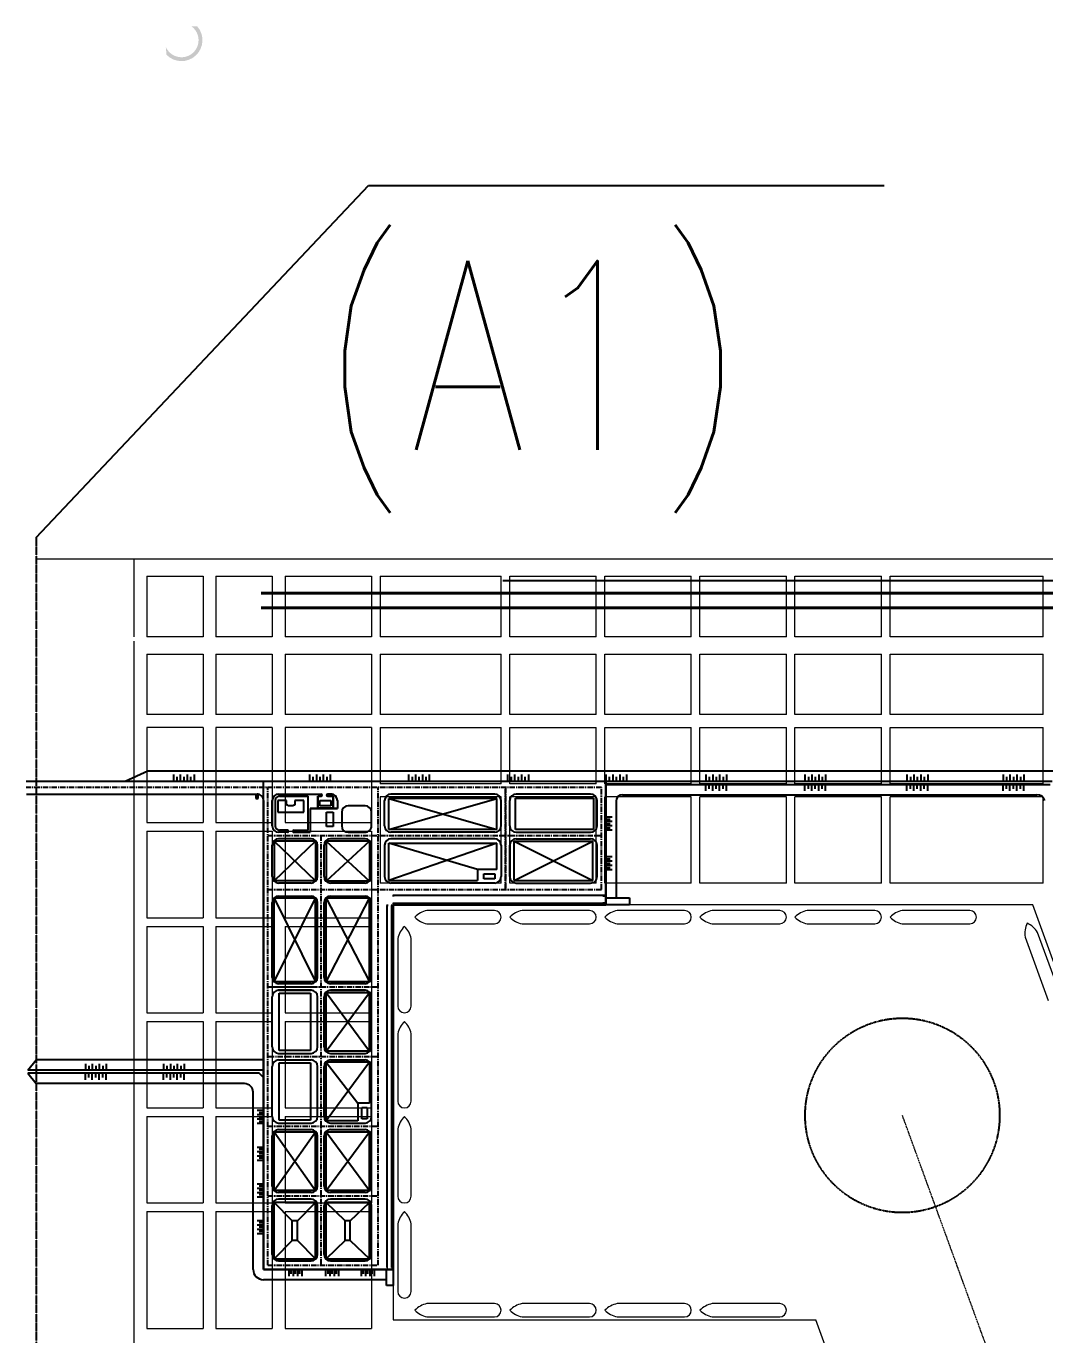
# Model space of a CAD drawing. Header units: millimetres. Extents: x 440090 to 511528, y 3875004 to 3899972.
# Drawn here: x 444337 to 446695, y 3896944 to 3899972 of the extents above; entities that cross this region are included whole.
import ezdxf

# ---------------------------------------------------------------- set-up
doc = ezdxf.new("R2010")
doc.units = ezdxf.units.MM
for name, pattern in [('CENTER', [2, 1.25, -0.25, 0.25, -0.25]), ('CENTER2', [28.575, 19.05, -3.175, 3.175, -3.175]), ('CONTINOUS', [2000000.0, 1000000.0, 1000000.0]), ('DASHDOT2', [0.5, 0.25, -0.125, 0, -0.125]), ('HIDDEN', [0.75, 0.5, -0.25])]:
    doc.linetypes.add(name, pattern=pattern)
for name, color, linetype in [('0-2014成品1-陆域', 4, 'Continuous'), ('00港界标注', 1, 'Continuous'), ('0_新建铁路', 5, 'Continuous'), ('0南区轮廓', 5, 'Continuous'), ('TK', 7, 'Continuous'), ('山钢投标_副本2', 4, 'Continuous'), ('工作层', 7, 'Continuous'), ('港界', 1, 'Continuous')]:
    doc.layers.add(name, color=color, linetype=linetype)
doc.layers.add('fa-钢厂作业区－考虑电厂', color=7, linetype='Continuous', lineweight=0)
doc.styles.add('R+HZ', font='romans1.shx', dxfattribs={"width": 0.8, "bigfont": 'hztxt.shx'})

msp = doc.modelspace()

# ---------------------------------------------------------------- hatches: boundary and pattern name
at = {"layer": 'TK', "linetype": 'Continuous', "ltscale": 5}
msp.add_hatch(color=6, dxfattribs=at).paths.add_polyline_path([(444732.957, 3899971.484), (444719.665, 3899971.52), (444719.438, 3899971.52, -1.32996902), (444660.428, 3899923.823), (444662.106, 3899905.292, 0.97890175)])

# ---------------------------------------------------------------- linework, layer by layer
at = {"layer": '0-2014成品1-陆域'}
for p, q in [((444337.324, 3898225.011), (446711.595, 3898225.011)), ((445678.632, 3897939.011), (445678.632, 3898225.011)), ((444338.032, 3898194.998), (444871.632, 3898195.011)), ((445678.632, 3898217.511), (446706.876, 3898217.511)), ((444886.632, 3898180.011), (444886.632, 3897095.011)), ((445186.632, 3897095.011), (445186.632, 3897939.011)), ((445186.632, 3897939.011), (445678.632, 3897939.011)), ((444886.632, 3897556.091), (444341.505, 3897556.091)), ((444474.384, 3897571.091), (444474.384, 3897556.091)), ((444482.384, 3897566.091), (444482.384, 3897556.091)), ((444490.384, 3897571.091), (444490.384, 3897556.091)), ((444498.384, 3897566.091), (444498.384, 3897556.091)), ((444506.384, 3897571.091), (444506.384, 3897556.091)), ((444514.384, 3897566.091), (444514.384, 3897556.091)), ((444522.383, 3897571.091), (444522.384, 3897556.091)), ((444655.132, 3897571.091), (444655.132, 3897556.091)), ((444663.132, 3897566.091), (444663.132, 3897556.091)), ((444671.132, 3897571.091), (444671.132, 3897556.091)), ((444679.132, 3897566.091), (444679.132, 3897556.091)), ((444687.132, 3897571.091), (444687.132, 3897556.091)), ((444695.132, 3897566.091), (444695.132, 3897556.091)), ((444703.131, 3897571.091), (444703.132, 3897556.091)), ((444876.632, 3897549.091), (444341.505, 3897549.091)), ((444474.384, 3897534.091), (444474.384, 3897549.091)), ((444482.384, 3897539.091), (444482.384, 3897549.091)), ((444490.384, 3897534.091), (444490.384, 3897549.091)), ((444498.384, 3897539.091), (444498.384, 3897549.091)), ((444506.384, 3897534.091), (444506.384, 3897549.091)), ((444514.384, 3897539.091), (444514.384, 3897549.091)), ((444522.383, 3897534.091), (444522.384, 3897549.091)), ((444655.132, 3897534.091), (444655.132, 3897549.091)), ((444663.132, 3897539.091), (444663.132, 3897549.091)), ((444671.132, 3897534.091), (444671.132, 3897549.091)), ((444679.132, 3897539.091), (444679.132, 3897549.091)), ((444687.132, 3897534.091), (444687.132, 3897549.091)), ((444695.132, 3897539.091), (444695.132, 3897549.091)), ((444703.131, 3897534.091), (444703.132, 3897549.091)), ((444886.632, 3897539.091), (444876.632, 3897549.091)), ((444886.632, 3897095.011), (445186.632, 3897095.011))]:
    msp.add_line(p, q, dxfattribs=at)
at = {"layer": '0-2014成品1-陆域', "color": 0}
for p, q in [((444566.413, 3898225.011), (444618.656, 3898248.92)), ((444618.656, 3898248.92), (446714.382, 3898249.014)), ((445717.558, 3898193.493), (446676.055, 3898193.512)), ((445702.559, 3898178.493), (445702.559, 3897955.161)), ((444862.669, 3897095.434), (444862.651, 3897505.081)), ((445170.882, 3897071.435), (444886.669, 3897071.435))]:
    msp.add_line(p, q, dxfattribs=at)
at = {"layer": '0-2014成品1-陆域', "color": 8}
for p, q in [((444677.98, 3898239.928), (444677.98, 3898224.928)), ((444685.98, 3898234.928), (444685.98, 3898224.928)), ((444693.98, 3898239.928), (444693.98, 3898224.928)), ((444701.98, 3898234.928), (444701.98, 3898224.928)), ((444709.98, 3898239.928), (444709.98, 3898224.928)), ((444717.98, 3898234.928), (444717.98, 3898224.928)), ((444725.98, 3898239.928), (444725.98, 3898224.928)), ((444886.632, 3898224.932), (445678.632, 3898225.011)), ((444886.632, 3897095.011), (444886.632, 3898224.932)), ((444992.969, 3898239.95), (444992.969, 3898224.95)), ((445000.969, 3898234.95), (445000.969, 3898224.95)), ((445008.969, 3898239.95), (445008.969, 3898224.95)), ((445016.969, 3898234.95), (445016.969, 3898224.95)), ((445024.969, 3898239.95), (445024.969, 3898224.95)), ((445032.969, 3898234.95), (445032.969, 3898224.95)), ((445040.969, 3898239.95), (445040.969, 3898224.95)), ((445222.289, 3898240.01), (445222.289, 3898225.01)), ((445230.289, 3898235.01), (445230.289, 3898225.01)), ((445238.289, 3898240.01), (445238.289, 3898225.01)), ((445246.289, 3898235.01), (445246.289, 3898225.01)), ((445254.289, 3898240.01), (445254.289, 3898225.01)), ((445262.289, 3898235.01), (445262.289, 3898225.01)), ((445270.288, 3898240.01), (445270.289, 3898225.01)), ((445451.608, 3898240.01), (445451.608, 3898225.01)), ((445459.608, 3898235.01), (445459.608, 3898225.01)), ((445467.608, 3898240.01), (445467.608, 3898225.01)), ((445475.608, 3898235.01), (445475.608, 3898225.01)), ((445483.608, 3898240.01), (445483.608, 3898225.01)), ((445491.608, 3898235.01), (445491.608, 3898225.01)), ((445499.607, 3898240.01), (445499.608, 3898225.01)), ((445678.632, 3898225.011), (445678.632, 3897939.011)), ((445678.927, 3898239.979), (445678.927, 3898224.979)), ((445686.927, 3898234.979), (445686.927, 3898224.979)), ((445694.927, 3898239.979), (445694.927, 3898224.979)), ((445702.927, 3898234.979), (445702.927, 3898224.979)), ((445710.927, 3898239.979), (445710.927, 3898224.979)), ((445718.927, 3898234.979), (445718.927, 3898224.979)), ((445726.927, 3898239.979), (445726.927, 3898224.979)), ((445910.247, 3898240.009), (445910.247, 3898225.009)), ((445918.247, 3898235.009), (445918.247, 3898225.009)), ((445926.247, 3898240.009), (445926.247, 3898225.009)), ((445934.247, 3898235.009), (445934.247, 3898225.009)), ((445942.247, 3898240.009), (445942.247, 3898225.009)), ((445950.247, 3898235.009), (445950.247, 3898225.009)), ((445958.246, 3898240.009), (445958.247, 3898225.009)), ((446139.566, 3898240.01), (446139.566, 3898225.01)), ((446147.566, 3898235.01), (446147.566, 3898225.01)), ((446155.566, 3898240.01), (446155.566, 3898225.01)), ((446163.566, 3898235.01), (446163.566, 3898225.01)), ((446171.566, 3898240.01), (446171.566, 3898225.01)), ((446179.566, 3898235.01), (446179.566, 3898225.01)), ((446187.565, 3898240.01), (446187.566, 3898225.01)), ((446375.743, 3898240.01), (446375.743, 3898225.01)), ((446383.743, 3898235.01), (446383.743, 3898225.01)), ((446391.743, 3898240.01), (446391.743, 3898225.01)), ((446399.743, 3898235.01), (446399.743, 3898225.01)), ((446407.743, 3898240.01), (446407.743, 3898225.01)), ((446415.743, 3898235.01), (446415.743, 3898225.01)), ((446423.742, 3898240.01), (446423.743, 3898225.01)), ((446598.204, 3898240.011), (446598.204, 3898225.011)), ((446606.204, 3898235.011), (446606.204, 3898225.011)), ((446614.204, 3898240.011), (446614.204, 3898225.011)), ((446622.204, 3898235.011), (446622.204, 3898225.011)), ((446630.204, 3898240.011), (446630.204, 3898225.011)), ((446638.204, 3898235.011), (446638.204, 3898225.011)), ((446646.204, 3898240.011), (446646.204, 3898225.011)), ((445910.247, 3898202.527), (445910.247, 3898217.527)), ((445918.247, 3898207.527), (445918.247, 3898217.527)), ((445926.247, 3898202.527), (445926.247, 3898217.527)), ((445934.247, 3898207.527), (445934.247, 3898217.527)), ((445942.247, 3898202.527), (445942.247, 3898217.527)), ((445950.247, 3898207.527), (445950.247, 3898217.527)), ((445958.246, 3898202.527), (445958.247, 3898217.527)), ((446139.566, 3898202.527), (446139.566, 3898217.527)), ((446147.566, 3898207.527), (446147.566, 3898217.527)), ((446155.566, 3898202.527), (446155.566, 3898217.527)), ((446163.566, 3898207.527), (446163.566, 3898217.527)), ((446171.566, 3898202.527), (446171.566, 3898217.527)), ((446179.566, 3898207.527), (446179.566, 3898217.527)), ((446187.565, 3898202.527), (446187.566, 3898217.527)), ((446375.743, 3898202.517), (446375.743, 3898217.517)), ((446383.743, 3898207.517), (446383.743, 3898217.517)), ((446391.743, 3898202.517), (446391.743, 3898217.517)), ((446399.743, 3898207.517), (446399.743, 3898217.517)), ((446407.743, 3898202.517), (446407.743, 3898217.517)), ((446415.743, 3898207.517), (446415.743, 3898217.517)), ((446423.742, 3898202.517), (446423.743, 3898217.517)), ((446598.204, 3898202.527), (446598.204, 3898217.527)), ((446606.204, 3898207.527), (446606.204, 3898217.527)), ((446614.204, 3898202.527), (446614.204, 3898217.527)), ((446622.204, 3898207.527), (446622.204, 3898217.527)), ((446630.204, 3898202.527), (446630.204, 3898217.527)), ((446638.204, 3898207.527), (446638.204, 3898217.527)), ((446646.204, 3898202.527), (446646.204, 3898217.527)), ((445693.559, 3898141.316), (445678.559, 3898141.316)), ((445688.559, 3898136.316), (445678.559, 3898136.316)), ((445693.559, 3898131.316), (445678.559, 3898131.316)), ((445688.56, 3898126.316), (445678.56, 3898126.316)), ((445693.56, 3898121.316), (445678.56, 3898121.316)), ((445688.56, 3898116.316), (445678.56, 3898116.316)), ((445693.56, 3898111.316), (445678.56, 3898111.316)), ((445693.563, 3898049.493), (445678.563, 3898049.493)), ((445688.563, 3898044.493), (445678.563, 3898044.493)), ((445693.563, 3898039.493), (445678.563, 3898039.493)), ((445688.564, 3898034.493), (445678.564, 3898034.493)), ((445693.564, 3898029.493), (445678.564, 3898029.493)), ((445688.564, 3898024.493), (445678.564, 3898024.493)), ((445693.564, 3898019.493), (445678.564, 3898019.493)), ((445678.632, 3897939.011), (445186.632, 3897939.011)), ((445186.632, 3897939.011), (445186.632, 3897095.011)), ((444871.654, 3897463.409), (444886.654, 3897463.409)), ((444871.654, 3897453.409), (444886.654, 3897453.409)), ((444871.654, 3897443.409), (444886.654, 3897443.409)), ((444871.654, 3897433.409), (444886.654, 3897433.409)), ((444876.654, 3897458.409), (444886.654, 3897458.409)), ((444876.654, 3897448.409), (444886.654, 3897448.409)), ((444876.654, 3897438.409), (444886.654, 3897438.409)), ((444871.643, 3897378.452), (444886.643, 3897378.452)), ((444876.643, 3897373.452), (444886.643, 3897373.452)), ((444871.643, 3897368.452), (444886.643, 3897368.452)), ((444871.643, 3897358.452), (444886.643, 3897358.452)), ((444871.643, 3897348.452), (444886.643, 3897348.452)), ((444876.643, 3897363.452), (444886.643, 3897363.452)), ((444876.643, 3897353.452), (444886.643, 3897353.452)), ((444871.661, 3897293.495), (444886.661, 3897293.495)), ((444871.661, 3897283.495), (444886.661, 3897283.495)), ((444876.661, 3897288.495), (444886.661, 3897288.495)), ((444871.661, 3897273.495), (444886.661, 3897273.495)), ((444871.661, 3897263.495), (444886.661, 3897263.495)), ((444876.661, 3897278.495), (444886.661, 3897278.495)), ((444876.661, 3897268.495), (444886.661, 3897268.495)), ((444871.665, 3897208.538), (444886.665, 3897208.538)), ((444871.665, 3897198.538), (444886.665, 3897198.538)), ((444876.665, 3897203.538), (444886.665, 3897203.538)), ((444876.665, 3897193.538), (444886.665, 3897193.538)), ((444871.665, 3897188.538), (444886.665, 3897188.538)), ((444871.665, 3897178.538), (444886.665, 3897178.538)), ((444876.665, 3897183.538), (444886.665, 3897183.538)), ((445186.632, 3897095.011), (444886.632, 3897095.011)), ((444945.922, 3897079.931), (444945.922, 3897094.931)), ((444950.922, 3897084.931), (444950.922, 3897094.931)), ((444955.922, 3897079.931), (444955.922, 3897094.931)), ((444960.922, 3897084.931), (444960.922, 3897094.931)), ((444965.922, 3897079.931), (444965.922, 3897094.931)), ((444970.922, 3897084.931), (444970.922, 3897094.931)), ((444975.922, 3897079.931), (444975.922, 3897094.931)), ((445030.879, 3897079.931), (445030.879, 3897094.931)), ((445035.879, 3897084.931), (445035.879, 3897094.931)), ((445040.879, 3897079.931), (445040.879, 3897094.931)), ((445045.879, 3897084.931), (445045.879, 3897094.931)), ((445050.879, 3897079.931), (445050.879, 3897094.931)), ((445055.879, 3897084.931), (445055.879, 3897094.931)), ((445060.879, 3897079.931), (445060.879, 3897094.931)), ((445113.356, 3897079.931), (445113.356, 3897094.931)), ((445118.356, 3897084.931), (445118.356, 3897094.931)), ((445123.356, 3897079.931), (445123.356, 3897094.931)), ((445128.356, 3897084.931), (445128.356, 3897094.931)), ((445133.356, 3897079.931), (445133.356, 3897094.931)), ((445138.356, 3897084.931), (445138.356, 3897094.931)), ((445143.356, 3897079.931), (445143.356, 3897094.931))]:
    msp.add_line(p, q, dxfattribs=at)
at = {"layer": '0-2014成品1-陆域', "color": 0, "linetype": 'CENTER', "ltscale": 10}
for p, q in [((445668.632, 3898210.013), (444337.324, 3898209.961)), ((444896.632, 3897105.011), (444896.632, 3898210.011)), ((445151.632, 3897105.011), (445151.632, 3898209.992)), ((445446.632, 3897973.946), (445446.632, 3898210.011)), ((445446.632, 3898210.004), (445446.632, 3897974.011)), ((445668.632, 3897973.945), (445668.632, 3898210.011)), ((444896.632, 3898099.011), (445668.632, 3898099.011)), ((445019.132, 3898099.011), (445019.132, 3897105.011)), ((444896.632, 3897974.011), (445668.632, 3897974.011)), ((445151.632, 3897748.511), (444896.632, 3897748.511)), ((445151.632, 3897587.511), (444896.632, 3897587.511)), ((444896.632, 3897426.511), (445151.632, 3897426.511)), ((444896.632, 3897265.511), (445151.632, 3897265.511)), ((444896.632, 3897105.011), (445151.632, 3897105.011))]:
    msp.add_line(p, q, dxfattribs=at)
at = {"layer": '0-2014成品1-陆域', "linetype": 'Continuous', "ltscale": 5}
for p, q in [((444874.632, 3898192.932), (444868.632, 3898192.932)), ((444868.632, 3898192.932), (444868.632, 3898184.932)), ((444874.632, 3898184.932), (444874.632, 3898192.932)), ((444868.632, 3898184.932), (444874.632, 3898184.932)), ((444919.632, 3898180.011), (444919.632, 3898153.011)), ((444940.032, 3898180.011), (444919.632, 3898180.011)), ((444940.032, 3898169.711), (444940.032, 3898180.011)), ((444943.262, 3898169.711), (444940.032, 3898169.711)), ((444943.262, 3898168.011), (444943.262, 3898169.711)), ((444956.002, 3898168.011), (444943.262, 3898168.011)), ((444959.232, 3898169.711), (444956.002, 3898169.711)), ((444956.002, 3898169.711), (444956.002, 3898168.011)), ((444979.632, 3898180.011), (444959.232, 3898180.011)), ((444959.232, 3898180.011), (444959.232, 3898169.711)), ((444979.632, 3898153.011), (444979.632, 3898180.011)), ((445017.041, 3898180.011), (445042.641, 3898180.011)), ((445017.041, 3898167.911), (445017.041, 3898180.011)), ((445042.641, 3898167.911), (445017.041, 3898167.911)), ((445042.641, 3898180.011), (445042.641, 3898167.911)), ((445469.83, 3898185.551), (445650.43, 3898185.551)), ((445469.83, 3898112.951), (445469.83, 3898185.551)), ((445650.43, 3898185.551), (445650.43, 3898112.951)), ((444919.632, 3898153.011), (444979.632, 3898153.011)), ((445032.141, 3898120.027), (445032.141, 3898153.527)), ((445032.141, 3898153.527), (445047.641, 3898153.527)), ((445047.641, 3898153.527), (445047.641, 3898120.027)), ((445047.641, 3898120.027), (445032.141, 3898120.027)), ((445650.43, 3898112.951), (445469.83, 3898112.951)), ((445396.232, 3898010.85), (445421.632, 3898010.85)), ((445396.232, 3897998.95), (445396.232, 3898010.85)), ((445421.632, 3898010.85), (445421.632, 3897998.95)), ((445421.632, 3897998.95), (445396.232, 3897998.95)), ((444923.132, 3897601.711), (444923.132, 3897734.311)), ((444923.132, 3897734.311), (444995.732, 3897734.311)), ((444995.732, 3897734.311), (444995.732, 3897601.711)), ((444995.732, 3897601.711), (444923.132, 3897601.711)), ((444923.132, 3897440.711), (444923.132, 3897573.311)), ((444923.132, 3897573.311), (444995.732, 3897573.311)), ((444995.732, 3897573.311), (444995.732, 3897440.711)), ((445114.532, 3897469.611), (445126.632, 3897469.611)), ((445114.532, 3897444.011), (445114.532, 3897469.611)), ((445126.632, 3897469.611), (445126.632, 3897444.011)), ((444995.732, 3897440.711), (444923.132, 3897440.711)), ((445126.632, 3897444.011), (445114.532, 3897444.011))]:
    msp.add_line(p, q, dxfattribs=at)
at = {"layer": '0-2014成品1-陆域', "color": 3, "linetype": 'Continuous', "ltscale": 5}
for p, q in [((444921.632, 3898195.011), (445020.141, 3898195.011)), ((444923.632, 3898190.011), (444989.632, 3898190.011)), ((444989.632, 3898111.51), (444989.632, 3898190.011)), ((445012.041, 3898190.011), (445020.141, 3898190.011)), ((445012.041, 3898163.527), (445012.041, 3898190.011)), ((445035.14, 3898195.011), (445042.641, 3898195.011)), ((445035.14, 3898190.011), (445047.641, 3898190.011)), ((445047.641, 3898190.011), (445047.641, 3898163.527)), ((444906.632, 3898180.011), (444906.632, 3898121.51)), ((444913.632, 3898180.011), (444913.632, 3898121.51)), ((444994.632, 3898161.527), (444994.632, 3898106.51)), ((444994.632, 3898161.527), (445057.641, 3898161.527)), ((445012.041, 3898163.527), (445047.641, 3898163.527)), ((445057.641, 3898180.011), (445057.641, 3898161.527)), ((444942.132, 3898106.511), (444921.632, 3898106.511)), ((444942.132, 3898111.511), (444923.632, 3898111.511)), ((444956.632, 3898106.511), (444994.632, 3898106.511)), ((444957.132, 3898111.511), (444989.632, 3898111.511))]:
    msp.add_line(p, q, dxfattribs=at)
at = {"layer": '0-2014成品1-陆域', "color": 3, "ltscale": 5}
for p, q in [((444921.632, 3898195.011), (445020.141, 3898195.011)), ((444989.632, 3898190.011), (444923.632, 3898190.011)), ((444989.632, 3898111.511), (444989.632, 3898190.011)), ((445020.141, 3898190.011), (445012.041, 3898190.011)), ((445012.041, 3898190.011), (445012.041, 3898163.527)), ((445047.641, 3898190.011), (445035.14, 3898190.011)), ((445047.641, 3898163.527), (445047.641, 3898190.011)), ((445421.632, 3898195.011), (445181.632, 3898195.011)), ((445643.632, 3898195.011), (445471.632, 3898195.011)), ((444906.632, 3898121.511), (444906.632, 3898180.011)), ((444913.632, 3898180.011), (444913.632, 3898121.511)), ((445057.641, 3898161.527), (444994.632, 3898161.527)), ((444994.632, 3898161.527), (444994.632, 3898106.51)), ((445012.041, 3898163.527), (445047.641, 3898163.527)), ((445057.641, 3898180.011), (445057.641, 3898161.527)), ((445166.632, 3898121.511), (445166.632, 3898180.011)), ((445436.632, 3898121.511), (445436.632, 3898180.011)), ((445456.632, 3898121.511), (445456.632, 3898180.011)), ((444942.132, 3898106.511), (444921.632, 3898106.511)), ((444923.632, 3898111.511), (444942.132, 3898111.511)), ((444957.132, 3898111.511), (444989.632, 3898111.511)), ((444994.632, 3898106.51), (444957.132, 3898106.511)), ((445421.632, 3898106.511), (445181.632, 3898106.511)), ((445471.632, 3898106.511), (445643.632, 3898106.511)), ((444906.632, 3898004.011), (444906.632, 3898076.511)), ((444996.632, 3898091.511), (444921.632, 3898091.511)), ((445011.632, 3898004.011), (445011.632, 3898076.511)), ((445026.632, 3898004.011), (445026.632, 3898076.511)), ((445121.632, 3898091.511), (445041.632, 3898091.511)), ((445136.632, 3898004.011), (445136.632, 3898076.511)), ((445166.632, 3898076.511), (445166.632, 3898004.011)), ((445421.632, 3898091.511), (445181.632, 3898091.511)), ((445436.632, 3898076.511), (445436.632, 3898004.011)), ((445456.632, 3898076.511), (445456.632, 3898004.011)), ((445471.632, 3898091.511), (445643.632, 3898091.511)), ((444996.632, 3897989.011), (444921.632, 3897989.011)), ((445121.632, 3897989.011), (445041.632, 3897989.011)), ((445421.632, 3897989.011), (445181.632, 3897989.011)), ((445471.632, 3897989.011), (445643.632, 3897989.011)), ((444921.632, 3897959.011), (444996.632, 3897959.011)), ((445041.632, 3897959.011), (445121.632, 3897959.011)), ((445678.632, 3897955.161), (445733.453, 3897955.161)), ((445678.632, 3897939.011), (445678.632, 3897955.161)), ((445733.453, 3897955.161), (445733.453, 3897939.011)), ((444906.632, 3897771.011), (444906.632, 3897944.011)), ((445011.632, 3897771.011), (445011.632, 3897944.011)), ((445026.632, 3897771.011), (445026.632, 3897944.011)), ((445136.632, 3897771.011), (445136.632, 3897944.011)), ((445733.453, 3897939.011), (445678.632, 3897939.011)), ((444996.632, 3897756.011), (444921.632, 3897756.011)), ((444996.632, 3897741.011), (444921.632, 3897741.011)), ((445121.632, 3897756.011), (445041.632, 3897756.011)), ((445121.632, 3897741.011), (445041.632, 3897741.011)), ((444906.632, 3897610.011), (444906.632, 3897726.011)), ((445011.632, 3897610.011), (445011.632, 3897726.011)), ((445026.632, 3897610.011), (445026.632, 3897726.011)), ((445136.632, 3897610.011), (445136.632, 3897726.011)), ((444921.632, 3897595.011), (444996.632, 3897595.011)), ((445041.632, 3897595.011), (445121.632, 3897595.011)), ((444906.632, 3897449.011), (444906.632, 3897565.011)), ((444921.632, 3897580.011), (444996.632, 3897580.011)), ((445011.632, 3897449.011), (445011.632, 3897565.011)), ((445026.632, 3897449.011), (445026.632, 3897565.011)), ((445041.632, 3897580.011), (445121.632, 3897580.011)), ((445136.632, 3897449.011), (445136.632, 3897565.011)), ((444921.632, 3897434.011), (444996.632, 3897434.011)), ((445041.632, 3897434.011), (445121.632, 3897434.011)), ((444906.632, 3897288.011), (444906.632, 3897404.011)), ((444921.632, 3897419.011), (444996.632, 3897419.011)), ((445011.632, 3897288.011), (445011.632, 3897404.011)), ((445026.632, 3897288.011), (445026.632, 3897404.011)), ((445041.632, 3897419.011), (445121.632, 3897419.011)), ((445136.632, 3897288.011), (445136.632, 3897404.011)), ((444996.632, 3897273.011), (444921.632, 3897273.011)), ((444996.632, 3897258.011), (444921.632, 3897258.011)), ((445121.632, 3897273.011), (445041.632, 3897273.011)), ((445121.632, 3897258.011), (445041.632, 3897258.011)), ((444906.632, 3897130.011), (444906.632, 3897243.011)), ((445011.632, 3897130.011), (445011.632, 3897243.011)), ((445026.632, 3897130.011), (445026.632, 3897243.011)), ((445136.632, 3897130.011), (445136.632, 3897243.011)), ((444921.632, 3897115.011), (444996.632, 3897115.011)), ((445041.632, 3897115.011), (445121.632, 3897115.011)), ((445170.882, 3897095.011), (445186.632, 3897095.011)), ((445170.882, 3897057.806), (445170.882, 3897095.011)), ((445186.632, 3897095.011), (445186.632, 3897057.806)), ((445186.632, 3897057.806), (445170.882, 3897057.806))]:
    msp.add_line(p, q, dxfattribs=at)
at = {"layer": '0-2014成品1-陆域', "color": 3}
for p, q in [((445658.632, 3898121.511), (445658.632, 3898180.011)), ((445658.632, 3898004.011), (445658.632, 3898076.511))]:
    msp.add_line(p, q, dxfattribs=at)
at = {"layer": '0-2014成品1-陆域', "color": 0, "ltscale": 5}
for p, q in [((445006.632, 3897954.011), (444911.632, 3897954.011)), ((444911.632, 3897761.011), (444911.632, 3897954.011)), ((444911.632, 3897954.011), (445006.632, 3897761.011)), ((444911.632, 3897761.011), (445006.632, 3897954.011)), ((445006.632, 3897761.011), (445006.632, 3897954.011)), ((445131.632, 3897954.011), (445031.632, 3897954.011)), ((445031.632, 3897761.011), (445031.632, 3897954.011)), ((445031.632, 3897954.011), (445131.632, 3897761.011)), ((445031.632, 3897761.011), (445131.632, 3897954.011)), ((445131.632, 3897761.011), (445131.632, 3897954.011)), ((445006.632, 3897761.011), (444911.632, 3897761.011)), ((445131.632, 3897761.011), (445031.632, 3897761.011))]:
    msp.add_line(p, q, dxfattribs=at)
at = {"layer": '0-2014成品1-陆域', "color": 0, "linetype": 'CENTER', "ltscale": 100}
msp.add_line((445011.632, 3897748.511), (444906.632, 3897748.511), dxfattribs=at)
at = {"layer": '0-2014成品1-陆域', "color": 0, "linetype": 'Continuous', "ltscale": 5}
for p, q in [((444341.505, 3897556.091), (444360.819, 3897580.123)), ((444886.632, 3897580.1), (444360.466, 3897580.123)), ((444341.505, 3897549.091), (444360.825, 3897525.059)), ((444842.65, 3897525.08), (444360.466, 3897525.059)), ((444862.669, 3897095.434), (444862.651, 3897505.081))]:
    msp.add_line(p, q, dxfattribs=at)
at = {"layer": '0-2014成品1-陆域'}
msp.add_arc((444871.632, 3898180.011), 15, 0, 90.000022, dxfattribs=at)
at = {"layer": '0-2014成品1-陆域', "color": 3, "linetype": 'Continuous', "ltscale": 5}
for centre, radius, start, end in [((444921.632, 3898180.011), 15, 90, 180), ((444923.632, 3898180.011), 10, 90, 180), ((445020.141, 3898192.511), 2.5, 270, 90), ((445035.141, 3898192.511), 2.5, 90, 270), ((445042.641, 3898180.011), 15, 0, 90), ((444921.632, 3898121.511), 15, 180, 270), ((444923.632, 3898121.511), 10, 180, 270), ((444942.132, 3898109.011), 2.5, 270, 90), ((444957.132, 3898109.011), 2.5, 90, 270)]:
    msp.add_arc(centre, radius, start, end, dxfattribs=at)
at = {"layer": '0-2014成品1-陆域', "color": 3, "ltscale": 5}
for centre, radius, start, end in [((444921.632, 3898180.011), 15, 90, 180), ((444923.632, 3898180.011), 10, 90, 180), ((445020.141, 3898192.511), 2.5, 270, 89.998436), ((445035.141, 3898192.511), 2.5, 90.001106, 269.998894), ((445038.891, 3703904.783), 194290.229, 89.99889413, 90.00110587), ((445042.64, 3898180.01), 15.001, 45.001106, 89.998894), ((445042.641, 3898180.011), 14.999, 359.998894, 45.001106), ((445181.632, 3898180.011), 15, 90, 180), ((445421.632, 3898180.011), 15, 0, 90), ((445471.632, 3898180.011), 15, 90, 180), ((444921.632, 3898121.511), 15, 180, 270), ((444923.632, 3898121.511), 10, 180, 270), ((444942.132, 3898109.011), 2.5, 270, 90), ((444957.132, 3898109.011), 2.5, 90, 270), ((445181.632, 3898121.511), 15, 180, 270), ((445421.632, 3898121.511), 15, 270, 0), ((445471.632, 3898121.511), 15, 180, 270), ((444921.632, 3898076.511), 15, 90, 180), ((444996.632, 3898076.511), 15, 0, 90), ((445041.632, 3898076.511), 15, 90, 180), ((445121.632, 3898076.511), 15, 0, 90), ((445181.632, 3898076.511), 15, 90, 180), ((445421.632, 3898076.511), 15, 0, 90), ((445471.632, 3898076.511), 15, 90, 180), ((444921.632, 3898004.011), 15, 180, 270), ((444996.632, 3898004.011), 15, 270, 0), ((445041.632, 3898004.011), 15, 180, 270), ((445121.632, 3898004.011), 15, 270, 0), ((445181.632, 3898004.011), 15, 180, 270), ((445421.632, 3898004.011), 15, 270, 0), ((445471.632, 3898004.011), 15, 180, 270), ((444921.632, 3897944.011), 15, 90, 180), ((444996.632, 3897944.011), 15, 0, 90), ((445041.632, 3897944.011), 15, 90, 180), ((445121.632, 3897944.011), 15, 0, 90), ((444921.632, 3897771.011), 15, 180, 270), ((444996.632, 3897771.011), 15, 270, 0), ((445041.632, 3897771.011), 15, 180, 270), ((445121.632, 3897771.011), 15, 270, 0), ((444921.632, 3897726.011), 15, 90, 180), ((444996.632, 3897726.011), 15, 0, 90), ((445041.632, 3897726.011), 15, 90, 180), ((445121.632, 3897726.011), 15, 0, 90), ((444921.632, 3897610.011), 15, 180, 270), ((444996.632, 3897610.011), 15, 270, 0), ((445041.632, 3897610.011), 15, 180, 270), ((445121.632, 3897610.011), 15, 270, 0), ((444921.632, 3897565.011), 15, 90, 180), ((444996.632, 3897565.011), 15, 0, 90), ((445041.632, 3897565.011), 15, 90, 180), ((445121.632, 3897565.011), 15, 0, 90), ((444921.632, 3897449.011), 15, 180, 270), ((444996.632, 3897449.011), 15, 270, 0), ((445041.632, 3897449.011), 15, 180, 270), ((445121.632, 3897449.011), 15, 270, 0), ((444921.632, 3897404.011), 15, 90, 180), ((444996.632, 3897404.011), 15, 0, 90), ((445041.632, 3897404.011), 15, 90, 180), ((445121.632, 3897404.011), 15, 0, 90), ((444921.632, 3897288.011), 15, 180, 270), ((444996.632, 3897288.011), 15, 270, 0), ((445041.632, 3897288.011), 15, 180, 270), ((445121.632, 3897288.011), 15, 270, 0), ((444921.632, 3897243.011), 15, 90, 180), ((444996.632, 3897243.011), 15, 0, 90), ((445041.632, 3897243.011), 15, 90, 180), ((445121.632, 3897243.011), 15, 0, 90), ((444921.632, 3897130.011), 15, 180, 270), ((444996.632, 3897130.011), 15, 270, 0), ((445041.632, 3897130.011), 15, 180, 270), ((445121.632, 3897130.011), 15, 270, 0)]:
    msp.add_arc(centre, radius, start, end, dxfattribs=at)
at = {"layer": '0-2014成品1-陆域', "color": 3}
for centre, start, end in [((445643.632, 3898180.011), 0, 90), ((445643.632, 3898121.511), 270, 0), ((445643.632, 3898076.511), 0.000015, 90), ((445643.632, 3898004.011), 270, 0.000015)]:
    msp.add_arc(centre, 15, start, end, dxfattribs=at)
at = {"layer": '0-2014成品1-陆域', "color": 0}
for centre, radius, start, end in [((445717.559, 3898178.493), 15, 90.002489, 180), ((446676.056, 3898173.512), 20, 20.002468, 90.002489), ((444886.669, 3897095.435), 24, 180.002506, 270)]:
    msp.add_arc(centre, radius, start, end, dxfattribs=at)
at = {"layer": '0-2014成品1-陆域', "color": 0, "linetype": 'Continuous', "ltscale": 5}
msp.add_arc((444842.651, 3897505.08), 20, 0.002506, 90.002468, dxfattribs=at)
at = {"layer": '00港界标注', "color": 1}
for p, q in [((444360.628, 3898788.918), (445129.581, 3899602.894)), ((445129.581, 3899602.894), (446323.103, 3899602.894))]:
    msp.add_line(p, q, dxfattribs=at)
at = {"layer": '0_新建铁路', "color": 7}
msp.add_line((445440.567, 3898689.346), (448571.652, 3898689.393), dxfattribs=at)
at = {"layer": '0南区轮廓', "color": 7, "linetype": 'HIDDEN', "ltscale": 2}
msp.add_circle((446365.211, 3897451.649), 225, dxfattribs=at)
at = {"layer": 'fa-钢厂作业区－考虑电厂'}
for p, q in [((444360.628, 3898739.011), (448610.303, 3898739.011)), ((444586.631, 3898739.011), (444586.632, 3898559.011)), ((444586.632, 3898549.011), (444586.632, 3896479.012)), ((444616.632, 3898519.011), (444746.632, 3898519.011)), ((444616.632, 3898519.011), (444616.632, 3898379.011)), ((444746.632, 3898519.011), (444746.632, 3898379.011)), ((444776.632, 3898519.011), (444906.632, 3898519.011)), ((444776.632, 3898519.011), (444776.632, 3898379.011)), ((444906.632, 3898519.011), (444906.632, 3898379.011)), ((444936.632, 3898519.011), (445136.632, 3898519.011)), ((444936.632, 3898519.011), (444936.632, 3898379.011)), ((445136.632, 3898519.011), (445136.632, 3898379.011)), ((445156.632, 3898519.011), (445436.632, 3898519.011)), ((445156.632, 3898519.011), (445156.632, 3898379.011)), ((445436.632, 3898379.011), (445436.632, 3898519.011)), ((445456.632, 3898519.011), (445656.632, 3898519.011)), ((445456.632, 3898379.011), (445456.632, 3898519.011)), ((445656.632, 3898379.011), (445656.632, 3898519.011)), ((445676.632, 3898519.011), (445876.632, 3898519.012)), ((445676.632, 3898379.011), (445676.632, 3898519.011)), ((445876.632, 3898379.012), (445876.632, 3898519.012)), ((445896.632, 3898519.012), (446096.632, 3898519.012)), ((445896.632, 3898379.012), (445896.632, 3898519.012)), ((446096.632, 3898379.012), (446096.632, 3898519.012)), ((446116.632, 3898519.012), (446316.632, 3898519.012)), ((446116.632, 3898379.012), (446116.632, 3898519.012)), ((446316.632, 3898379.012), (446316.632, 3898519.012)), ((446336.632, 3898519.012), (446536.632, 3898519.012)), ((446336.632, 3898379.012), (446336.632, 3898519.012)), ((446536.632, 3898519.012), (446690.868, 3898519.012)), ((446690.868, 3898379.012), (446690.868, 3898519.012)), ((444936.632, 3898409.011), (444936.632, 3898379.011)), ((444746.632, 3898379.011), (444616.632, 3898379.011)), ((444906.632, 3898379.011), (444776.632, 3898379.011)), ((445136.632, 3898379.011), (444936.632, 3898379.011)), ((445156.632, 3898399.011), (445156.632, 3898379.011)), ((445436.632, 3898379.011), (445156.632, 3898379.011)), ((445456.632, 3898379.011), (445456.632, 3898399.011)), ((445656.632, 3898379.011), (445456.632, 3898379.011)), ((445876.632, 3898379.012), (445676.632, 3898379.011)), ((445896.632, 3898379.012), (445896.632, 3898399.012)), ((446096.632, 3898379.012), (445896.632, 3898379.012)), ((446116.632, 3898379.012), (446116.632, 3898399.012)), ((446316.632, 3898379.012), (446116.632, 3898379.012)), ((446336.632, 3898379.012), (446336.632, 3898399.012)), ((446536.632, 3898379.012), (446336.632, 3898379.012)), ((446690.868, 3898379.012), (446536.632, 3898379.012)), ((444746.632, 3898349.011), (444616.632, 3898349.011)), ((444616.632, 3898349.011), (444616.632, 3898129.011)), ((444746.632, 3898349.011), (444746.632, 3898329.011)), ((444746.632, 3898349.011), (444746.632, 3898129.011)), ((444906.632, 3898349.011), (444776.632, 3898349.011)), ((444776.632, 3898349.011), (444776.632, 3898129.011)), ((444906.632, 3898349.011), (444906.632, 3898329.011)), ((444906.632, 3898349.011), (444906.632, 3898129.011)), ((445136.632, 3898349.011), (444936.632, 3898349.011)), ((444936.632, 3898349.011), (444936.632, 3898129.011)), ((445136.632, 3898349.011), (445136.632, 3898129.011)), ((445156.632, 3898349.011), (445436.632, 3898349.011)), ((445156.632, 3898349.011), (445156.632, 3898219.011)), ((445436.632, 3898219.011), (445436.632, 3898349.011)), ((445456.632, 3898349.011), (445656.632, 3898349.011)), ((445456.632, 3898219.011), (445456.632, 3898349.011)), ((445656.632, 3898219.011), (445656.632, 3898349.011)), ((445676.632, 3898349.011), (445876.632, 3898349.012)), ((445676.632, 3898219.011), (445676.632, 3898349.011)), ((445876.632, 3898219.012), (445876.632, 3898349.012)), ((445896.632, 3898349.012), (446096.632, 3898349.012)), ((445896.632, 3898219.012), (445896.632, 3898349.012)), ((446096.632, 3898219.012), (446096.632, 3898349.012)), ((446116.632, 3898349.012), (446316.632, 3898349.012)), ((446116.632, 3898219.012), (446116.632, 3898349.012)), ((446316.632, 3898219.012), (446316.632, 3898349.012)), ((446336.632, 3898349.012), (446536.632, 3898349.012)), ((446336.632, 3898219.012), (446336.632, 3898349.012)), ((446536.632, 3898349.012), (446690.868, 3898349.012)), ((446690.868, 3898219.012), (446690.868, 3898349.012)), ((445156.632, 3898239.011), (445156.632, 3898219.011)), ((445456.632, 3898219.011), (445456.632, 3898239.011)), ((445896.632, 3898219.012), (445896.632, 3898239.012)), ((446116.632, 3898219.012), (446116.632, 3898239.012)), ((446336.632, 3898219.012), (446336.632, 3898239.012)), ((445436.632, 3898219.011), (445156.632, 3898219.011)), ((445656.632, 3898219.011), (445456.632, 3898219.011)), ((445876.632, 3898219.012), (445676.632, 3898219.011)), ((446096.632, 3898219.012), (445896.632, 3898219.012)), ((446316.632, 3898219.012), (446116.632, 3898219.012)), ((446536.632, 3898219.012), (446336.632, 3898219.012)), ((446690.868, 3898219.012), (446536.632, 3898219.012)), ((445156.632, 3898189.011), (445156.632, 3897989.011)), ((445436.632, 3898189.011), (445156.632, 3898189.011)), ((445436.632, 3897989.011), (445436.632, 3898189.011)), ((445656.632, 3898189.011), (445456.632, 3898189.011)), ((445456.632, 3897989.011), (445456.632, 3898189.011)), ((445656.632, 3897989.011), (445656.632, 3898189.011)), ((445876.632, 3898189.012), (445676.632, 3898189.011)), ((445676.632, 3897989.011), (445676.632, 3898189.011)), ((445876.632, 3897989.012), (445876.632, 3898189.012)), ((446096.632, 3898189.012), (445896.632, 3898189.012)), ((445896.632, 3897989.012), (445896.632, 3898189.012)), ((446096.632, 3897989.012), (446096.632, 3898189.012)), ((446316.632, 3898189.012), (446116.632, 3898189.012)), ((446116.632, 3897989.012), (446116.632, 3898189.012)), ((446316.632, 3897989.012), (446316.632, 3898189.012)), ((446536.632, 3898189.012), (446336.632, 3898189.012)), ((446336.632, 3897989.012), (446336.632, 3898189.012)), ((446690.868, 3898189.012), (446536.632, 3898189.012)), ((446690.868, 3897989.012), (446690.868, 3898189.012)), ((444616.632, 3898129.011), (444746.632, 3898129.011)), ((444616.632, 3898109.011), (444616.632, 3897909.011)), ((444616.632, 3898109.011), (444746.632, 3898109.011)), ((444746.632, 3898109.011), (444746.632, 3897909.011)), ((444776.632, 3898129.011), (444906.632, 3898129.011)), ((444776.632, 3898109.011), (444776.632, 3897909.011)), ((444776.632, 3898109.011), (444906.632, 3898109.011)), ((444906.632, 3898109.011), (444906.632, 3897909.011)), ((444936.632, 3898129.011), (445136.632, 3898129.011)), ((444936.632, 3898109.011), (444936.632, 3897909.011)), ((444936.632, 3898109.011), (445136.632, 3898109.011)), ((445136.632, 3898109.011), (445136.632, 3897909.011)), ((445436.632, 3897989.011), (445156.632, 3897989.011)), ((445656.632, 3897989.011), (445456.632, 3897989.011)), ((445876.632, 3897989.012), (445676.632, 3897989.011)), ((446096.632, 3897989.012), (445896.632, 3897989.012)), ((446316.632, 3897989.012), (446116.632, 3897989.012)), ((446536.632, 3897989.012), (446336.632, 3897989.012)), ((446690.868, 3897989.012), (446536.632, 3897989.012)), ((446666.706, 3897939.012), (445186.632, 3897939.011)), ((445186.632, 3897939.011), (445186.632, 3896979.011)), ((445421.215, 3897925.619), (445264.948, 3897925.619)), ((445641.215, 3897925.619), (445484.948, 3897925.619)), ((445861.215, 3897925.619), (445704.948, 3897925.619)), ((446081.215, 3897925.619), (445924.948, 3897925.619)), ((446301.215, 3897925.619), (446144.948, 3897925.619)), ((446521.215, 3897925.619), (446364.948, 3897925.619)), ((447205.689, 3896458.168), (446666.706, 3897939.012)), ((444616.632, 3897909.011), (444746.632, 3897909.011)), ((444616.632, 3897889.011), (444616.632, 3897689.011)), ((444616.632, 3897889.011), (444746.632, 3897889.011)), ((444746.632, 3897889.011), (444746.632, 3897689.011)), ((444776.632, 3897909.011), (444906.632, 3897909.011)), ((444776.632, 3897889.011), (444776.632, 3897689.011)), ((444776.632, 3897889.011), (444906.632, 3897889.011)), ((444906.632, 3897889.011), (444906.632, 3897689.011)), ((444936.632, 3897909.011), (445136.632, 3897909.011)), ((444936.632, 3897889.011), (445136.632, 3897889.011)), ((444936.632, 3897889.011), (444936.632, 3897689.011)), ((445136.632, 3897889.011), (445136.632, 3897689.011)), ((445264.948, 3897894.785), (445421.215, 3897894.785)), ((445484.948, 3897894.785), (445641.215, 3897894.785)), ((445704.948, 3897894.785), (445861.215, 3897894.785)), ((445924.948, 3897894.785), (446081.215, 3897894.785)), ((446144.948, 3897894.785), (446301.215, 3897894.785)), ((446364.948, 3897894.785), (446521.215, 3897894.785)), ((445197.333, 3897860.695), (445197.333, 3897704.428)), ((445228.167, 3897704.428), (445228.167, 3897860.695)), ((446649.072, 3897864.277), (446702.518, 3897717.434)), ((446731.493, 3897727.98), (446678.046, 3897874.823)), ((444616.632, 3897689.011), (444746.632, 3897689.011)), ((444776.632, 3897689.011), (444906.632, 3897689.011)), ((444936.632, 3897689.011), (445136.632, 3897689.011)), ((444616.632, 3897669.011), (444616.632, 3897469.011)), ((444616.632, 3897669.011), (444746.632, 3897669.011)), ((444746.632, 3897669.011), (444746.632, 3897469.011)), ((444776.632, 3897669.011), (444776.632, 3897469.011)), ((444776.632, 3897669.011), (444906.632, 3897669.011)), ((444906.632, 3897669.011), (444906.632, 3897469.011)), ((444936.632, 3897669.011), (445136.632, 3897669.011)), ((444936.632, 3897669.011), (444936.632, 3897469.011)), ((445136.632, 3897669.011), (445136.632, 3897469.011)), ((445197.333, 3897640.695), (445197.333, 3897484.428)), ((445228.167, 3897484.428), (445228.167, 3897640.695)), ((444616.632, 3897469.011), (444746.632, 3897469.011)), ((444776.632, 3897469.011), (444906.632, 3897469.011)), ((444936.632, 3897469.011), (445136.632, 3897469.011)), ((444616.632, 3897449.011), (444616.632, 3897249.011)), ((444616.632, 3897449.011), (444746.632, 3897449.011)), ((444746.632, 3897449.011), (444746.632, 3897249.011)), ((444776.632, 3897449.011), (444776.632, 3897249.011)), ((444776.632, 3897449.011), (444906.632, 3897449.011)), ((444906.632, 3897449.011), (444906.632, 3897249.011)), ((444936.632, 3897449.011), (445136.632, 3897449.011)), ((444936.632, 3897449.011), (444936.632, 3897249.011)), ((445136.632, 3897449.011), (445136.632, 3897249.011)), ((445197.333, 3897420.695), (445197.333, 3897264.428)), ((445228.167, 3897264.428), (445228.167, 3897420.695)), ((444616.632, 3897249.011), (444746.632, 3897249.011)), ((444616.632, 3897229.011), (444616.632, 3896959.011)), ((444616.632, 3897229.011), (444746.632, 3897229.011)), ((444746.632, 3897229.011), (444746.632, 3896959.011)), ((444776.632, 3897249.011), (444906.632, 3897249.011)), ((444776.632, 3897229.011), (444776.632, 3896959.011)), ((444776.632, 3897229.011), (444906.632, 3897229.011)), ((444906.632, 3897229.011), (444906.632, 3896959.011)), ((444936.632, 3897249.011), (445136.632, 3897249.011)), ((444936.632, 3897229.011), (444936.632, 3896959.011)), ((444936.632, 3897229.011), (445136.632, 3897229.011)), ((445136.632, 3897229.011), (445136.632, 3896959.011)), ((445197.333, 3897200.695), (445197.333, 3897044.428)), ((445228.167, 3897044.428), (445228.167, 3897200.695)), ((445421.215, 3897016.199), (445264.948, 3897016.199)), ((445641.215, 3897016.199), (445484.948, 3897016.199)), ((445861.215, 3897016.199), (445704.948, 3897016.199)), ((446081.215, 3897016.199), (445924.948, 3897016.199)), ((445186.632, 3896979.011), (446164.775, 3896979.012)), ((445264.948, 3896985.365), (445421.215, 3896985.365)), ((445484.948, 3896985.365), (445641.215, 3896985.365)), ((445704.948, 3896985.365), (445861.215, 3896985.365)), ((445924.948, 3896985.365), (446081.215, 3896985.365)), ((446346.76, 3896479.012), (446164.775, 3896979.012)), ((444616.632, 3896959.011), (444746.632, 3896959.011)), ((444776.632, 3896959.011), (444906.632, 3896959.011)), ((444936.632, 3896959.011), (445136.632, 3896959.011))]:
    msp.add_line(p, q, dxfattribs=at)
at = {"layer": 'fa-钢厂作业区－考虑电厂', "linetype": 'CONTINOUS', "ltscale": 4}
for p, q in [((444616.631, 3898699.011), (444746.631, 3898699.011)), ((444616.631, 3898699.011), (444616.632, 3898559.011)), ((444746.631, 3898699.011), (444746.631, 3898559.011)), ((444776.631, 3898699.011), (444906.631, 3898699.011)), ((444776.631, 3898699.011), (444776.632, 3898559.011)), ((444906.631, 3898699.011), (444906.631, 3898559.011)), ((444936.631, 3898699.011), (445136.631, 3898699.011)), ((444936.631, 3898699.011), (444936.631, 3898559.011)), ((445136.631, 3898699.011), (445136.631, 3898559.011)), ((445156.631, 3898699.011), (445436.632, 3898699.011)), ((445156.631, 3898699.011), (445156.631, 3898559.011)), ((445436.632, 3898559.011), (445436.632, 3898699.011)), ((445456.632, 3898699.011), (445656.632, 3898699.011)), ((445456.632, 3898559.011), (445456.632, 3898699.011)), ((445656.632, 3898559.011), (445656.632, 3898699.011)), ((445676.632, 3898699.011), (445876.632, 3898699.012)), ((445676.632, 3898559.011), (445676.632, 3898699.011)), ((445876.632, 3898559.012), (445876.632, 3898699.012)), ((445896.632, 3898699.012), (446096.632, 3898699.012)), ((445896.632, 3898559.012), (445896.632, 3898699.012)), ((446096.632, 3898559.012), (446096.632, 3898699.012)), ((446116.632, 3898699.012), (446316.632, 3898699.012)), ((446116.632, 3898559.012), (446116.632, 3898699.012)), ((446316.632, 3898559.012), (446316.632, 3898699.012)), ((446336.632, 3898699.012), (446536.632, 3898699.012)), ((446336.632, 3898559.012), (446336.632, 3898699.012)), ((446536.632, 3898699.012), (446690.868, 3898699.012)), ((446690.868, 3898559.012), (446690.868, 3898699.012)), ((444936.632, 3898589.011), (444936.632, 3898559.011)), ((444746.632, 3898559.011), (444616.632, 3898559.011)), ((444906.632, 3898559.011), (444776.632, 3898559.011)), ((445136.632, 3898559.011), (444936.631, 3898559.011)), ((445436.632, 3898559.011), (445156.631, 3898559.011)), ((445156.632, 3898579.011), (445156.632, 3898559.011)), ((445456.632, 3898559.011), (445456.632, 3898579.011)), ((445656.632, 3898559.011), (445456.632, 3898559.011)), ((445876.632, 3898559.012), (445676.632, 3898559.011)), ((445896.632, 3898559.012), (445896.632, 3898579.012)), ((446096.632, 3898559.012), (445896.632, 3898559.012)), ((446116.632, 3898559.012), (446116.632, 3898579.012)), ((446316.632, 3898559.012), (446116.632, 3898559.012)), ((446336.632, 3898559.012), (446336.632, 3898579.012)), ((446536.632, 3898559.012), (446336.632, 3898559.012)), ((446690.868, 3898559.012), (446536.632, 3898559.012))]:
    msp.add_line(p, q, dxfattribs=at)
at = {"layer": 'fa-钢厂作业区－考虑电厂', "linetype": 'CENTER2', "ltscale": 0.1}
msp.add_line((446628.922, 3896727.109), (446365.211, 3897451.649), dxfattribs=at)
at = {"layer": 'fa-钢厂作业区－考虑电厂'}
for centre, radius, start, end in [((445275.673, 3897872.208), 54.477, 101.354229, 135.779006), ((445421.215, 3897910.202), 15.417, 270, 90), ((445495.673, 3897872.208), 54.477, 101.354229, 135.779006), ((445641.215, 3897910.202), 15.417, 270, 90), ((445715.673, 3897872.208), 54.477, 101.354229, 135.779006), ((445861.215, 3897910.202), 15.417, 270, 90), ((445935.673, 3897872.208), 54.477, 101.354229, 135.779006), ((446081.215, 3897910.202), 15.417, 270, 90), ((446155.673, 3897872.208), 54.477, 101.354229, 135.779006), ((446301.215, 3897910.202), 15.417, 270, 90), ((446375.673, 3897872.208), 54.477, 101.354229, 135.779006), ((446521.215, 3897910.202), 15.417, 270, 90), ((445250.744, 3897849.97), 54.477, 134.220995, 168.64577), ((445174.757, 3897849.97), 54.477, 11.354229, 45.779006), ((445275.673, 3897948.195), 54.477, 224.220995, 258.64577), ((445495.673, 3897948.195), 54.477, 224.220995, 258.64577), ((445715.673, 3897948.195), 54.477, 224.220995, 258.64577), ((445935.673, 3897948.195), 54.477, 224.220995, 258.64577), ((446155.673, 3897948.195), 54.477, 224.220995, 258.64577), ((446375.673, 3897948.196), 54.477, 224.220995, 258.64577), ((446702.93, 3897872.466), 54.477, 154.220975, 188.645749), ((446631.525, 3897846.477), 54.477, 31.354209, 65.778986), ((445212.75, 3897704.428), 15.417, 180, 360), ((445250.744, 3897629.97), 54.477, 134.220995, 168.64577), ((445174.757, 3897629.97), 54.477, 11.354229, 45.779006), ((445212.75, 3897484.428), 15.417, 180, 360), ((445250.744, 3897409.97), 54.477, 134.220995, 168.64577), ((445174.757, 3897409.97), 54.477, 11.354229, 45.779006), ((445212.75, 3897264.428), 15.417, 180, 360), ((445250.744, 3897189.97), 54.477, 134.220995, 168.64577), ((445174.757, 3897189.97), 54.477, 11.354229, 45.779006), ((445212.75, 3897044.428), 15.417, 180, 360), ((445275.673, 3896962.788), 54.477, 101.354229, 135.779006), ((445421.215, 3897000.782), 15.417, 270, 90), ((445495.673, 3896962.788), 54.477, 101.354229, 135.779006), ((445641.215, 3897000.782), 15.417, 270, 90), ((445715.673, 3896962.788), 54.477, 101.354229, 135.779006), ((445861.215, 3897000.782), 15.417, 270, 90), ((445935.673, 3896962.788), 54.477, 101.354229, 135.779006), ((446081.215, 3897000.782), 15.417, 270, 90), ((445275.673, 3897038.775), 54.477, 224.220995, 258.64577), ((445495.673, 3897038.776), 54.477, 224.220995, 258.64577), ((445715.673, 3897038.776), 54.477, 224.220995, 258.64577), ((445935.673, 3897038.776), 54.477, 224.220995, 258.64577)]:
    msp.add_arc(centre, radius, start, end, dxfattribs=at)
at = {"layer": '山钢投标_副本2', "color": 0, "linetype": 'Continuous', "ltscale": 5}
for p, q in [((445121.632, 3898167.954), (445082.638, 3898167.954)), ((445067.638, 3898152.954), (445067.638, 3898131.34)), ((445067.638, 3898131.34), (445067.638, 3898121.511)), ((445136.633, 3898131.34), (445136.632, 3898152.955)), ((445136.635, 3898121.512), (445136.633, 3898131.34)), ((445082.638, 3898106.511), (445121.635, 3898106.511))]:
    msp.add_line(p, q, dxfattribs=at)
at = {"layer": '山钢投标_副本2', "color": 7}
for p, q in [((445176.628, 3898112.949), (445176.628, 3898184.949)), ((445426.632, 3898184.949), (445176.628, 3898184.949)), ((445176.628, 3898112.949), (445426.632, 3898184.949)), ((445176.628, 3898184.949), (445426.632, 3898112.949)), ((445426.632, 3898112.949), (445426.632, 3898184.949)), ((445456.632, 3898121.449), (445456.632, 3898179.949)), ((445426.632, 3898112.949), (445176.628, 3898112.949)), ((444911.632, 3898086.448), (444911.63, 3897993.946)), ((445006.615, 3898086.447), (444911.63, 3897993.946)), ((445006.615, 3898086.447), (444911.632, 3898086.448)), ((444911.632, 3898086.447), (445006.613, 3897993.946)), ((445006.615, 3898086.447), (445006.633, 3897993.946)), ((445131.634, 3898086.445), (445031.614, 3897993.763)), ((445131.634, 3898086.445), (445031.614, 3898086.445)), ((445031.632, 3898086.445), (445031.631, 3897993.763)), ((445031.632, 3898086.445), (445131.633, 3897993.764)), ((445131.634, 3898086.445), (445131.633, 3897993.764)), ((445176.628, 3897995.45), (445176.628, 3898081.448)), ((445176.628, 3898081.448), (445426.632, 3898081.448)), ((445381.478, 3898020.85), (445176.628, 3898081.448)), ((445426.632, 3898081.448), (445176.628, 3897995.45)), ((445426.632, 3898020.85), (445426.632, 3898081.448)), ((445456.632, 3898004.01), (445456.632, 3898076.509)), ((445466.625, 3897995.45), (445648.632, 3898086.449)), ((445466.625, 3897995.45), (445466.629, 3898086.448)), ((445466.628, 3898086.448), (445648.632, 3898086.449)), ((445466.629, 3898086.448), (445648.632, 3897995.45)), ((445648.632, 3897995.45), (445648.632, 3898086.449)), ((445426.632, 3898020.85), (445381.478, 3898020.85)), ((445381.478, 3898020.85), (445381.478, 3897995.45)), ((445006.615, 3897993.946), (444911.63, 3897993.946)), ((445131.634, 3897993.764), (445031.614, 3897993.763)), ((445176.628, 3897995.45), (445381.478, 3897995.45)), ((445466.628, 3897995.45), (445648.629, 3897995.451)), ((444921.632, 3897741.011), (444996.632, 3897741.011)), ((445031.632, 3897600.011), (445031.632, 3897736.011)), ((445031.632, 3897736.011), (445131.632, 3897736.011)), ((445031.632, 3897600.011), (445131.632, 3897736.011)), ((445031.632, 3897736.011), (445131.632, 3897600.011)), ((445041.632, 3897741.011), (445121.632, 3897741.011)), ((445131.632, 3897600.011), (445131.632, 3897736.011)), ((445131.632, 3897600.011), (445031.632, 3897600.011)), ((445131.632, 3897575.011), (445031.632, 3897439.011)), ((445031.632, 3897575.011), (445104.532, 3897479.611)), ((445031.632, 3897439.011), (445031.632, 3897575.011)), ((445131.632, 3897575.011), (445031.632, 3897575.011)), ((445131.632, 3897575.011), (445131.632, 3897479.611)), ((445131.632, 3897479.611), (445104.532, 3897479.611)), ((445104.532, 3897479.611), (445104.532, 3897439.011)), ((445104.532, 3897439.011), (445031.632, 3897439.011)), ((444911.632, 3897278.011), (444911.632, 3897414.011)), ((444911.632, 3897414.011), (445006.632, 3897414.011)), ((444911.632, 3897278.011), (445006.632, 3897414.011)), ((444911.632, 3897414.011), (445006.632, 3897278.011)), ((445006.632, 3897278.011), (445006.632, 3897414.011)), ((445031.632, 3897278.011), (445031.632, 3897414.011)), ((445031.632, 3897414.011), (445131.632, 3897414.011)), ((445031.632, 3897278.011), (445131.632, 3897414.011)), ((445031.632, 3897414.011), (445131.632, 3897278.011)), ((445131.632, 3897278.011), (445131.632, 3897414.011)), ((445006.632, 3897278.011), (444911.632, 3897278.011)), ((445131.632, 3897278.011), (445031.632, 3897278.011)), ((444911.632, 3897120.012), (444911.632, 3897250.212)), ((445006.631, 3897250.212), (444911.632, 3897250.212)), ((444953.245, 3897207.868), (444911.632, 3897250.212)), ((444965.017, 3897207.868), (445006.631, 3897250.212)), ((445006.628, 3897120.012), (445006.631, 3897250.212)), ((445031.632, 3897120.012), (445031.632, 3897250.212)), ((445131.632, 3897250.212), (445031.632, 3897250.212)), ((445075.746, 3897207.868), (445031.632, 3897250.212)), ((445087.518, 3897207.868), (445131.632, 3897250.212)), ((445131.632, 3897120.012), (445131.632, 3897250.212)), ((444965.017, 3897207.868), (444953.245, 3897207.868)), ((444953.246, 3897162.355), (444953.245, 3897207.868)), ((444965.017, 3897162.355), (444965.017, 3897207.868)), ((445087.518, 3897207.868), (445075.746, 3897207.868)), ((445075.746, 3897162.355), (445075.746, 3897207.868)), ((445087.518, 3897162.355), (445087.518, 3897207.868)), ((444953.245, 3897162.355), (444911.632, 3897120.012)), ((444965.017, 3897162.355), (444953.246, 3897162.355)), ((444965.017, 3897162.355), (445006.631, 3897120.012)), ((445075.746, 3897162.355), (445031.632, 3897120.012)), ((445087.518, 3897162.355), (445075.746, 3897162.355)), ((445087.518, 3897162.355), (445131.632, 3897120.012)), ((444911.632, 3897120.012), (445006.628, 3897120.012)), ((445031.632, 3897120.012), (445131.632, 3897120.012)), ((445041.63, 3897115.012), (445121.63, 3897115.012))]:
    msp.add_line(p, q, dxfattribs=at)
at = {"layer": '山钢投标_副本2', "color": 7, "linetype": 'Continuous', "ltscale": 5}
msp.add_line((445166.631, 3898076.21), (445166.635, 3898004.013), dxfattribs=at)
at = {"layer": '山钢投标_副本2', "color": 2}
for p, q in [((445186.632, 3897961.79), (445186.632, 3897958.232)), ((445673.232, 3897960.011), (445186.632, 3897960.011)), ((445673.231, 3897962.977), (445673.231, 3897957.046)), ((445174.911, 3897937.511), (445171.352, 3897937.511)), ((445173.132, 3897099.812), (445173.131, 3897937.511)), ((445185.411, 3897937.511), (445181.852, 3897937.511)), ((445183.632, 3897099.812), (445183.631, 3897937.511)), ((445186.632, 3897943.79), (445186.632, 3897940.232)), ((445673.232, 3897942.011), (445186.632, 3897942.011)), ((445673.232, 3897944.997), (445673.232, 3897939.066)), ((445172.189, 3897099.812), (445174.074, 3897099.812)), ((445182.689, 3897099.812), (445184.574, 3897099.812))]:
    msp.add_line(p, q, dxfattribs=at)
at = {"layer": '山钢投标_副本2', "color": 0, "linetype": 'Continuous', "ltscale": 5}
for centre, start, end in [((445082.638, 3898152.954), 90.000034, 180), ((445121.632, 3898152.954), 0.002489, 90.000034), ((445082.638, 3898121.511), 180, 270), ((445121.635, 3898121.511), 270, 0.002489)]:
    msp.add_arc(centre, 15, start, end, dxfattribs=at)
at = {"layer": '工作层', "color": 7, "linetype": 'Continuous', "lineweight": 40}
for p, q in [((444881.468, 3898659.654), (448577.879, 3898659.654)), ((444881.468, 3898625.654), (448577.879, 3898625.654))]:
    msp.add_line(p, q, dxfattribs=at)
at = {"layer": '港界', "color": 240, "linetype": 'DASHDOT2', "ltscale": 3, "true_color": 0xf50a22}
msp.add_line((444360.628, 3898788.918), (444360.628, 3896478.909), dxfattribs=at)
msp.add_line((444360.628, 3898788.918), (444360.628, 3896478.909), dxfattribs=at)

# ---------------------------------------------------------------- texts
at = {"layer": '00港界标注', "color": 1, "style": 'R+HZ', "width": 0.8}
msp.add_text('(A1)', height=437.15, dxfattribs=at).set_placement((445014.884, 3898991.317))

doc.saveas('drawing.dxf')
